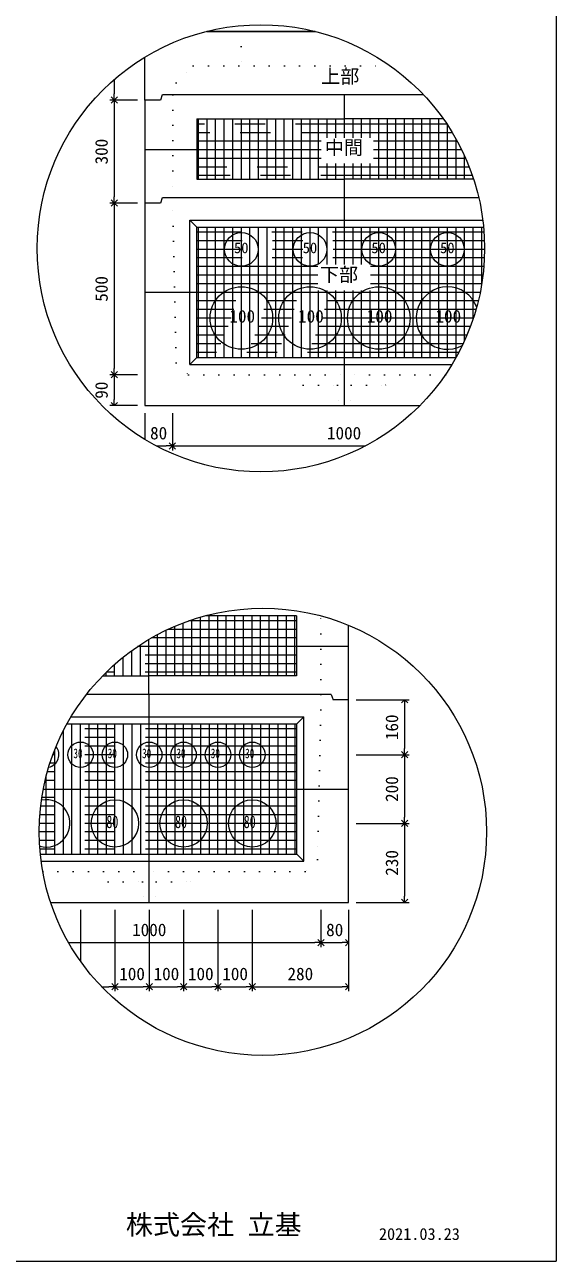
# Model space of a CAD drawing. Units: millimetres, scale not verified. Extents: x -4890 to 18495, y -2286 to 2286.
# Drawn here: x -2944 to -1830, y -1989 to 605 of the extents above; entities that cross this region are included whole.
import ezdxf
from ezdxf.enums import TextEntityAlignment as Align

# ---------------------------------------------------------------- set-up
doc = ezdxf.new("R2010")
doc.units = ezdxf.units.MM
doc.header["$LTSCALE"] = 10
for name, pattern in [('DASHED1', [1.8, 1.2, -0.6]), ('USER2', [50.8, 31.75, -6.35, 6.35, -6.35]), ('USER5', [3.185, 0.01, -3.175])]:
    doc.linetypes.add(name, pattern=pattern)
for name, color, linetype, lineweight in [('0-2_waku', 7, 'Continuous', 18), ('0-3_gaikei', 7, 'Continuous', 18), ('0-4_kakure', 7, 'DASHED1', 5), ('0-5_sunpou', 7, 'Continuous', 5), ('0-8_hole', 7, 'Continuous', 18), ('0-9_uchigawa', 6, 'Continuous', 18), ('0-E_文字１', 7, 'Continuous', 18), ('0-F_コア部分\u3000寸法補助線3', 150, 'USER2', 18), ('1-0_コア部分\u3000寸法補助線2', 150, 'USER2', 18), ('1-1_コア部分\u3000中心補助線', 1, 'Continuous', 18), ('1-2_コア部分\u3000寸法補助線', 7, 'USER2', 5), ('1-3_uchigawa2', 6, 'USER2', 18)]:
    doc.layers.add(name, color=color, linetype=linetype, lineweight=lineweight)
doc.styles.add('ＭＳ ゴシック', font='')
doc.styles.get('ＭＳ ゴシック').set_extended_font_data('MS Gothic')

# ---------------------------------------------------------------- blocks, each defined once
blk = doc.blocks.new('_Open90')
at = {"layer": '0-5_sunpou'}
blk.add_line((0, 0), (-1, 0), dxfattribs=at)
blk.add_lwpolyline([(-0.5, 0.5), (0, 0), (-0.5, -0.5)], dxfattribs=at)

msp = doc.modelspace()

# ---------------------------------------------------------------- linework, layer by layer
at = {"layer": '0-2_waku'}
for p in [(-1830, 2286.34), (-4890, -1988.66), (-4890, -1988.66), (-4890, -1988.66), (-4890, -1988.66)]:
    msp.add_line(p, (-1830, -1988.66), dxfattribs=at)
at = {"layer": '0-3_gaikei'}
for p, q in [((-2562.74, 590.7), (-2508.7, 590.7)), ((-2562.74, 590.7), (-2508.7, 590.7)), ((-2562.74, 590.7), (-2508.7, 590.7)), ((-2335.65, 590.7), (-2562.74, 590.7)), ((-2562.7, 590.7), (-2335.65, 590.7)), ((-2562.7, 590.7), (-2335.65, 590.7)), ((-2692.3, 446.7), (-2692.3, 536.71)), ((-2692.3, 446.7), (-2692.3, -194.1)), ((-2659.9, 446.7), (-2692.3, 446.7)), ((-2659.9, 446.7), (-2692.3, 446.7)), ((-2656.3, 457.5), (-2659.9, 446.7)), ((-2274.09, 457.5), (-2655.69, 457.5)), ((-2108.11, 457.5), (-2274.7, 457.5)), ((-2656.3, 241.5), (-2659.9, 230.7)), ((-2274.09, 241.5), (-2655.69, 241.5)), ((-1992.39, 241.5), (-2274.7, 241.5)), ((-2659.9, 230.7), (-2692.3, 230.7)), ((-2659.9, 230.7), (-2692.3, 230.7)), ((-2692.3, -194.1), (-2115.99, -194.1)), ((-2692.3, -194.1), (-2115.99, -194.1)), ((-2692.3, -194.1), (-2115.99, -194.1)), ((-2265.6, -1012.69), (-2265.6, -654.73)), ((-2301.6, -800.29), (-2298, -811.09)), ((-2265.6, -811.09), (-2298, -811.09))]:
    msp.add_line(p, q, dxfattribs=at)
for points in [[(-2301.6, -800.29), (-2683.2, -800.29), (-2815.26, -800.29)], [(-2889.91, -1235.89), (-2265.6, -1235.89), (-2265.6, -811.09)], [(-2880.76, -1235.89), (-2265.6, -1235.89), (-2265.6, -811.09)]]:
    msp.add_lwpolyline(points, dxfattribs=at)
at = {"layer": '0-4_kakure', "linetype": 'USER5', "lineweight": 18}
for p, q in [((-2490.7, 590.7), (-2490.7, 602.82)), ((-2490.7, 590.7), (-2490.7, 518.7)), ((-2626.89, 482.7), (-2590.89, 518.7)), ((-2590.89, 518.7), (-2178.61, 518.7)), ((-2626.89, 482.7), (-2634.09, 457.5)), ((-2634.09, 457.5), (-2634.09, 241.5)), ((-2626.65, -104.1), (-2634.09, 241.5)), ((-2626.65, -104.1), (-2600.91, -129.3)), ((-2600.91, -129.3), (-2274.09, -129.3)), ((-2360.49, -150.9), (-2382.09, -129.3)), ((-2062.44, -129.3), (-2274.09, -129.3)), ((-2187.69, -150.9), (-2166.09, -129.3)), ((-2360.49, -150.9), (-2288.49, -150.9)), ((-2288.49, -150.9), (-2285.61, -194.1)), ((-2259.69, -150.9), (-2262.57, -194.1)), ((-2259.69, -150.9), (-2187.69, -150.9)), ((-2323.2, -800.29), (-2323.2, -635.15)), ((-2323.2, -800.29), (-2330.63, -1145.89)), ((-2330.63, -1145.89), (-2356.38, -1171.09)), ((-2906.43, -1171.09), (-2683.2, -1171.09)), ((-2769.6, -1192.69), (-2791.2, -1171.09)), ((-2769.6, -1192.69), (-2697.6, -1192.69)), ((-2697.6, -1192.69), (-2694.72, -1235.89)), ((-2356.38, -1171.09), (-2683.2, -1171.09)), ((-2668.8, -1192.69), (-2671.68, -1235.89)), ((-2668.8, -1192.69), (-2596.8, -1192.69)), ((-2596.8, -1192.69), (-2575.2, -1171.09))]:
    msp.add_line(p, q, dxfattribs=at)
at = {"layer": '0-5_sunpou', "color": 150, "lineweight": 18}
for p, q in [((-2756.61, 489.82), (-2756.61, 459.66)), ((-2708.14, 446.7), (-2765.97, 446.7)), ((-2723.98, 446.7), (-2765.97, 446.7)), ((-2756.61, 433.74), (-2756.61, 243.66)), ((-2708.14, 230.7), (-2765.97, 230.7)), ((-2708.14, 230.7), (-2765.97, 230.7)), ((-2756.61, 217.74), (-2756.61, -116.34)), ((-2708.14, -129.3), (-2765.97, -129.3)), ((-2723.98, -129.3), (-2765.97, -129.3)), ((-2756.61, -142.26), (-2756.61, -181.14)), ((-2708.14, -194.1), (-2765.97, -194.1)), ((-2692.3, -209.94), (-2692.3, -265.15)), ((-2634.7, -209.94), (-2634.7, -288)), ((-2634.7, -209.94), (-2634.7, -288)), ((-2668.52, -278.64), (-2647.66, -278.64)), ((-2621.74, -278.64), (-2229.88, -278.64)), ((-2249.76, -811.09), (-2138.44, -811.09)), ((-2147.8, -824.05), (-2147.8, -913.33)), ((-2249.76, -926.29), (-2138.44, -926.29)), ((-2249.76, -926.29), (-2138.44, -926.29)), ((-2147.8, -939.25), (-2147.8, -1057.33)), ((-2249.76, -1070.29), (-2138.44, -1070.29)), ((-2249.76, -1070.29), (-2138.44, -1070.29)), ((-2147.8, -1083.25), (-2147.8, -1222.93)), ((-2249.76, -1235.89), (-2138.44, -1235.89)), ((-2827.2, -1251.73), (-2827.2, -1359.53)), ((-2755.2, -1251.73), (-2755.2, -1422.19)), ((-2755.2, -1251.73), (-2755.2, -1422.19)), ((-2683.2, -1251.73), (-2683.2, -1422.19)), ((-2683.2, -1251.73), (-2683.2, -1422.19)), ((-2611.2, -1251.73), (-2611.2, -1422.19)), ((-2611.2, -1251.73), (-2611.2, -1422.19)), ((-2539.2, -1251.73), (-2539.2, -1422.19)), ((-2539.2, -1251.73), (-2539.2, -1422.19)), ((-2467.2, -1251.73), (-2467.2, -1422.19)), ((-2467.2, -1251.73), (-2467.2, -1422.19)), ((-2323.2, -1251.73), (-2323.2, -1329.79)), ((-2323.2, -1251.73), (-2323.2, -1329.79)), ((-2265.6, -1251.73), (-2265.6, -1329.79)), ((-2265.6, -1251.73), (-2265.6, -1422.19)), ((-2852.16, -1320.43), (-2336.16, -1320.43)), ((-2310.24, -1320.43), (-2278.56, -1320.43)), ((-2783.06, -1412.83), (-2768.16, -1412.83)), ((-2742.24, -1412.83), (-2696.16, -1412.83)), ((-2670.24, -1412.83), (-2624.16, -1412.83)), ((-2598.24, -1412.83), (-2552.16, -1412.83)), ((-2526.24, -1412.83), (-2480.16, -1412.83)), ((-2454.24, -1412.83), (-2278.56, -1412.83))]:
    msp.add_line(p, q, dxfattribs=at)
for centre in [(-2449.2, 135.78), (-2444.99, -1087.94)]:
    msp.add_circle(centre, 468.88, dxfattribs=at)
at = {"layer": '0-8_hole'}
for centre, radius in [((-2490.09, 133.5), 35.28), ((-2346.09, 133.5), 35.28), ((-2202.09, 133.5), 35.28), ((-2058.09, 133.5), 35.28), ((-2490.09, -10.5), 65.52), ((-2346.09, -10.5), 65.52), ((-2202.09, -10.5), 65.52), ((-2827.2, -926.29), 26.64), ((-2755.2, -926.29), 26.64), ((-2683.2, -926.29), 26.64), ((-2611.2, -926.29), 26.64), ((-2539.2, -926.29), 26.64), ((-2467.2, -926.29), 26.64), ((-2755.2, -1070.29), 49.68), ((-2611.2, -1070.29), 49.68), ((-2467.2, -1070.29), 49.68)]:
    msp.add_circle(centre, radius, dxfattribs=at)
for centre, radius, start, end in [((-2058.09, -10.5), 65.52, 20.66629, 298.32089), ((-2899.2, -926.29), 26.64, 281.59033, 39.2294), ((-2899.2, -1070.29), 49.68, 253.99064, 101.55918)]:
    msp.add_arc(centre, radius, start, end, dxfattribs=at)
at = {"layer": '0-9_uchigawa'}
for p, q in [((-2598.09, 194.7), (-2583.69, 180.3)), ((-2598.09, -107.7), (-2598.09, 194.7)), ((-2583.69, 180.3), (-2274.09, 180.3)), ((-2583.69, -93.3), (-2583.69, 180.3)), ((-2274.09, 180.3), (-1982.44, 180.3)), ((-2598.09, -107.7), (-2583.69, -93.3)), ((-2583.69, -93.3), (-2040.09, -93.3)), ((-2598.09, -107.7), (-2048.49, -107.7)), ((-2359.2, -1149.49), (-2359.2, -847.09)), ((-2373.6, -1135.09), (-2373.6, -861.49)), ((-2911.49, -1135.09), (-2373.6, -1135.09)), ((-2359.2, -1149.49), (-2373.6, -1135.09)), ((-2909.81, -1149.49), (-2359.2, -1149.49))]:
    msp.add_line(p, q, dxfattribs=at)
for points in [[(-2598.09, 194.7), (-2274.09, 194.7), (-1984.04, 194.7)], [(-2855.56, -861.49), (-2683.2, -861.49), (-2373.6, -861.49), (-2359.2, -847.09)], [(-2847.28, -847.09), (-2683.2, -847.09), (-2359.2, -847.09)]]:
    msp.add_lwpolyline(points, dxfattribs=at)
at = {"layer": '0-F_コア部分\u3000寸法補助線3'}
for p, q in [((-2580.09, 281.1), (-2580.09, 407.1)), ((-2544.09, 281.1), (-2544.09, 407.1)), ((-2508.09, 281.1), (-2508.09, 407.1)), ((-2472.09, 281.1), (-2472.09, 407.1)), ((-2436.09, 281.1), (-2436.09, 407.1)), ((-2400.09, 281.1), (-2400.09, 407.1)), ((-2364.09, 281.1), (-2364.09, 407.1)), ((-2328.09, 281.1), (-2328.09, 407.1)), ((-2292.09, 367.33), (-2292.09, 407.1)), ((-2256.09, 367.33), (-2256.09, 407.1)), ((-2220.09, 367.33), (-2220.09, 407.1)), ((-2184.09, 281.1), (-2184.09, 407.1)), ((-2148.09, 281.1), (-2148.09, 407.1)), ((-2112.09, 281.1), (-2112.09, 407.1)), ((-2076.09, 281.1), (-2076.09, 407.1)), ((-2040.09, 281.1), (-2040.09, 364.85)), ((-2323.08, 360.3), (-2583.69, 360.3)), ((-2037.57, 360.3), (-2212.92, 360.3)), ((-2323.08, 324.3), (-2583.69, 324.3)), ((-2292.09, 281.1), (-2292.09, 313.42)), ((-2256.09, 281.1), (-2256.09, 313.42)), ((-2220.09, 281.1), (-2220.09, 313.42)), ((-2019.89, 324.3), (-2212.92, 324.3)), ((-2004.09, 281.1), (-2004.09, 283.17)), ((-1981.53, 169.5), (-2583.69, 169.5)), ((-2580.09, -93.3), (-2580.09, 180.3)), ((-2544.09, -93.3), (-2544.09, 180.3)), ((-2508.09, -93.3), (-2508.09, 180.3)), ((-2472.09, -93.3), (-2472.09, 180.3)), ((-2436.09, -93.3), (-2436.09, 180.3)), ((-2400.09, -93.3), (-2400.09, 180.3)), ((-2364.09, -93.3), (-2364.09, 180.3)), ((-2328.09, 101.53), (-2328.09, 180.3)), ((-2292.09, 101.53), (-2292.09, 180.3)), ((-2256.09, 101.53), (-2256.09, 180.3)), ((-2220.09, 101.53), (-2220.09, 180.3)), ((-2184.09, -93.3), (-2184.09, 180.3)), ((-2148.09, -93.3), (-2148.09, 180.3)), ((-2112.09, -93.3), (-2112.09, 180.3)), ((-2076.09, -93.3), (-2076.09, 180.3)), ((-2040.09, -93.3), (-2040.09, 180.3)), ((-2004.09, -11.61), (-2004.09, 180.3)), ((-1980.32, 133.5), (-2583.69, 133.5)), ((-2329.71, 97.5), (-2583.69, 97.5)), ((-1981.88, 97.5), (-2219.55, 97.5)), ((-2329.71, 61.5), (-2583.69, 61.5)), ((-1986.24, 61.5), (-2219.55, 61.5)), ((-2328.09, -93.3), (-2328.09, 47.62)), ((-2292.09, -93.3), (-2292.09, 47.62)), ((-2256.09, -93.3), (-2256.09, 47.62)), ((-2220.09, -93.3), (-2220.09, 47.62)), ((-1993.47, 25.5), (-2583.69, 25.5)), ((-2003.72, -10.5), (-2583.69, -10.5)), ((-2017.2, -46.5), (-2583.69, -46.5)), ((-2034.23, -82.5), (-2583.69, -82.5)), ((-2593.81, -760.69), (-2593.81, -643.31)), ((-2557.81, -760.69), (-2557.81, -634.69)), ((-2521.81, -760.69), (-2521.81, -634.69)), ((-2485.81, -760.69), (-2485.81, -634.69)), ((-2449.81, -760.69), (-2449.81, -634.69)), ((-2413.81, -760.69), (-2413.81, -634.69)), ((-2377.81, -760.69), (-2377.81, -634.69)), ((-2629.81, -760.69), (-2629.81, -657.02)), ((-2701.81, -760.69), (-2701.81, -695.65)), ((-2374.21, -681.49), (-2678.75, -681.49)), ((-2665.81, -760.69), (-2665.81, -674.32)), ((-2737.81, -760.69), (-2737.81, -721.74)), ((-2374.21, -717.49), (-2732.41, -717.49)), ((-2773.81, -760.69), (-2773.81, -753.69)), ((-2373.6, -872.29), (-2861.33, -872.29)), ((-2845.2, -1135.09), (-2845.2, -861.49)), ((-2809.2, -1135.09), (-2809.2, -861.49)), ((-2773.2, -1135.09), (-2773.2, -861.49)), ((-2737.2, -1135.09), (-2737.2, -861.49)), ((-2701.2, -1135.09), (-2701.2, -861.49)), ((-2665.2, -1135.09), (-2665.2, -861.49)), ((-2629.2, -1135.09), (-2629.2, -861.49)), ((-2593.2, -1135.09), (-2593.2, -861.49)), ((-2557.2, -1135.09), (-2557.2, -861.49)), ((-2521.2, -1135.09), (-2521.2, -861.49)), ((-2485.2, -1135.09), (-2485.2, -861.49)), ((-2449.2, -1135.09), (-2449.2, -861.49)), ((-2413.2, -1135.09), (-2413.2, -861.49)), ((-2377.2, -1135.09), (-2377.2, -861.49)), ((-2881.2, -1135.09), (-2881.2, -915.98)), ((-2373.6, -908.29), (-2878.08, -908.29)), ((-2373.6, -944.29), (-2891.32, -944.29)), ((-2373.6, -980.29), (-2901.34, -980.29)), ((-2373.6, -1016.29), (-2908.36, -1016.29)), ((-2373.6, -1052.29), (-2912.51, -1052.29)), ((-2373.6, -1088.29), (-2913.86, -1088.29)), ((-2373.6, -1124.29), (-2912.45, -1124.29))]:
    msp.add_line(p, q, dxfattribs=at)
at = {"layer": '1-0_コア部分\u3000寸法補助線2'}
for p, q in [((-2562.09, 281.1), (-2562.09, 407.1)), ((-2526.09, 281.1), (-2526.09, 407.1)), ((-2490.09, 281.1), (-2490.09, 407.1)), ((-2454.09, 281.1), (-2454.09, 407.1)), ((-2382.09, 281.1), (-2382.09, 407.1)), ((-2310.09, 367.33), (-2310.09, 407.1)), ((-2238.09, 367.33), (-2238.09, 407.1)), ((-2166.09, 281.1), (-2166.09, 407.1)), ((-2094.09, 281.1), (-2094.09, 407.1)), ((-2047.91, 378.3), (-2583.69, 378.3)), ((-2310.09, 281.1), (-2310.09, 313.42)), ((-2238.09, 281.1), (-2238.09, 313.42)), ((-2022.09, 281.1), (-2022.09, 329.23)), ((-2012.43, 306.3), (-2583.69, 306.3)), ((-2526.09, -93.3), (-2526.09, 180.3)), ((-2490.09, -93.3), (-2490.09, 180.3)), ((-2454.09, -93.3), (-2454.09, 180.3)), ((-2382.09, -93.3), (-2382.09, 180.3)), ((-2310.09, 101.53), (-2310.09, 180.3)), ((-2238.09, 101.53), (-2238.09, 180.3)), ((-2166.09, -93.3), (-2166.09, 180.3)), ((-2094.09, -93.3), (-2094.09, 180.3)), ((-2022.09, -57.67), (-2022.09, 180.3)), ((-1980.58, 151.5), (-2583.69, 151.5)), ((-2329.71, 79.5), (-2583.69, 79.5)), ((-1983.71, 79.5), (-2219.55, 79.5)), ((-2310.09, -93.3), (-2310.09, 47.62)), ((-2238.09, -93.3), (-2238.09, 47.62)), ((-1998.21, 7.5), (-2583.69, 7.5)), ((-2025.25, -64.5), (-2583.69, -64.5)), ((-2575.81, -760.69), (-2575.81, -637.68)), ((-2503.81, -760.69), (-2503.81, -634.69)), ((-2431.81, -760.69), (-2431.81, -634.69)), ((-2647.81, -760.69), (-2647.81, -665.2)), ((-2374.21, -663.49), (-2644.21, -663.49)), ((-2719.81, -760.69), (-2719.81, -708.04)), ((-2374.21, -735.49), (-2754.22, -735.49)), ((-2863.2, -1135.09), (-2863.2, -875.93)), ((-2791.2, -1135.09), (-2791.2, -861.49)), ((-2719.2, -1135.09), (-2719.2, -861.49)), ((-2647.2, -1135.09), (-2647.2, -861.49)), ((-2575.2, -1135.09), (-2575.2, -861.49)), ((-2503.2, -1135.09), (-2503.2, -861.49)), ((-2431.2, -1135.09), (-2431.2, -861.49)), ((-2373.6, -890.29), (-2870.17, -890.29)), ((-2899.2, -1135.09), (-2899.2, -971.57)), ((-2373.6, -962.29), (-2896.72, -962.29)), ((-2373.6, -1034.29), (-2910.79, -1034.29)), ((-2373.6, -1106.29), (-2913.51, -1106.29))]:
    msp.add_line(p, q, dxfattribs=at)
at = {"layer": '1-1_コア部分\u3000中心補助線'}
for p, q in [((-2274.09, 367.33), (-2274.09, 457.5)), ((-2323.08, 342.3), (-2692.3, 342.3)), ((-2028.25, 342.3), (-2212.92, 342.3)), ((-2274.09, 241.5), (-2274.09, 313.42)), ((-2274.09, 101.53), (-2274.09, 241.5)), ((-2691.69, 43.5), (-1989.49, 43.5)), ((-2274.09, -194.1), (-2274.09, 47.62)), ((-2266.82, -699.49), (-2707.58, -699.49)), ((-2683.81, -800.29), (-2683.81, -684.44)), ((-2683.2, -1235.89), (-2683.2, -800.29)), ((-2905.21, -998.29), (-2265.6, -998.29))]:
    msp.add_line(p, q, dxfattribs=at)
at = {"layer": '1-2_コア部分\u3000寸法補助線'}
for p, q in [((-2059.36, 396.3), (-2583.69, 396.3)), ((-2562.09, 281.1), (-2562.09, 407.1)), ((-2490.09, 281.1), (-2490.09, 407.1)), ((-2418.09, 281.1), (-2418.09, 407.1)), ((-2346.09, 281.1), (-2346.09, 407.1)), ((-2202.09, 281.1), (-2202.09, 407.1)), ((-2130.09, 281.1), (-2130.09, 407.1)), ((-2058.09, 281.1), (-2058.09, 394.39)), ((-2005.82, 288.3), (-2583.69, 288.3)), ((-2562.09, -93.3), (-2562.09, 180.3)), ((-2490.09, -93.3), (-2490.09, 180.3)), ((-2418.09, -93.3), (-2418.09, 180.3)), ((-2346.09, -93.3), (-2346.09, 180.3)), ((-2202.09, -93.3), (-2202.09, 180.3)), ((-2130.09, -93.3), (-2130.09, 180.3)), ((-2058.09, -93.3), (-2058.09, 180.3)), ((-1986.09, 62.47), (-1986.09, 180.3)), ((-1980.76, 115.5), (-2583.69, 115.5)), ((-2010.04, -28.5), (-2583.69, -28.5)), ((-2374.21, -645.49), (-2600.18, -645.49)), ((-2539.81, -760.69), (-2539.81, -634.69)), ((-2467.81, -760.69), (-2467.81, -634.69)), ((-2395.81, -760.69), (-2395.81, -634.69)), ((-2611.81, -760.69), (-2611.81, -649.74)), ((-2755.81, -760.69), (-2755.81, -736.89)), ((-2374.21, -753.49), (-2773.61, -753.49)), ((-2827.2, -1135.09), (-2827.2, -861.49)), ((-2755.2, -1135.09), (-2755.2, -861.49)), ((-2611.2, -1135.09), (-2611.2, -861.49)), ((-2539.2, -1135.09), (-2539.2, -861.49)), ((-2467.2, -1135.09), (-2467.2, -861.49)), ((-2395.2, -1135.09), (-2395.2, -861.49)), ((-2373.6, -926.29), (-2885.12, -926.29)), ((-2899.2, -1135.09), (-2899.2, -971.57)), ((-2373.6, -1070.29), (-2913.53, -1070.29))]:
    msp.add_line(p, q, dxfattribs=at)
at = {"layer": '1-3_uchigawa2'}
for p, q in [((-2583.69, 407.1), (-2274.09, 407.1)), ((-2583.69, 407.1), (-2583.69, 281.1)), ((-2066.79, 407.1), (-2274.09, 407.1)), ((-2583.69, 281.1), (-2274.09, 281.1)), ((-2003.41, 281.1), (-2274.09, 281.1)), ((-2374.21, -634.69), (-2565.04, -634.69)), ((-2374.21, -634.69), (-2374.21, -760.69)), ((-2780.78, -760.69), (-2683.81, -760.69)), ((-2374.21, -760.69), (-2683.81, -760.69))]:
    msp.add_line(p, q, dxfattribs=at)

# ---------------------------------------------------------------- block references
at = {"layer": '0-5_sunpou', "xscale": 12.96, "yscale": 12.96}
for p, rotation in [((-2756.61, 446.7), 270), ((-2756.61, 446.7), 90), ((-2756.61, 230.7), 270), ((-2756.61, 230.7), 90), ((-2756.61, -129.3), 270), ((-2756.61, -129.3), 90), ((-2756.61, -194.1), 270), ((-2634.7, -278.64), 180), ((-2147.8, -811.09), 90), ((-2147.8, -926.29), 270), ((-2147.8, -926.29), 90), ((-2147.8, -1070.29), 270), ((-2147.8, -1070.29), 90), ((-2147.8, -1235.89), 270), ((-2323.2, -1320.43), 180), ((-2755.2, -1412.83), 180), ((-2683.2, -1412.83), 180), ((-2611.2, -1412.83), 180), ((-2539.2, -1412.83), 180), ((-2467.2, -1412.83), 180)]:
    msp.add_blockref('_Open90', p, dxfattribs=dict(at, rotation=rotation))
for p in [(-2634.7, -278.64), (-2323.2, -1320.43), (-2265.6, -1320.43), (-2755.2, -1412.83), (-2683.2, -1412.83), (-2611.2, -1412.83), (-2539.2, -1412.83), (-2467.2, -1412.83), (-2265.6, -1412.83)]:
    msp.add_blockref('_Open90', p, dxfattribs=at)

# ---------------------------------------------------------------- texts
at = {"layer": '0-5_sunpou', "style": 'ＭＳ ゴシック'}
for s, p in [('300', (-2762.37, 311.7)), ('500', (-2762.37, 23.7)), ('90', (-2762.37, -179.7)), ('160', (-2153.56, -895.69)), ('200', (-2153.56, -1025.29)), ('230', (-2153.56, -1180.09))]:
    msp.add_text(s, height=26.39, rotation=90, dxfattribs=at).set_placement(p, align=Align.BOTTOM_LEFT)
for s, p in [('80', (-2681.5, -272.88)), ('1000', (-2310.7, -272.88)), ('1000', (-2719.2, -1314.67)), ('80', (-2312.4, -1314.67)), ('100', (-2746.2, -1407.07)), ('100', (-2674.2, -1407.07)), ('100', (-2602.2, -1407.07)), ('100', (-2530.2, -1407.07)), ('280', (-2393.4, -1407.07))]:
    msp.add_text(s, height=26.39, dxfattribs=at).set_placement(p, align=Align.BOTTOM_LEFT)
at = {"layer": '0-E_文字１', "style": 'ＭＳ ゴシック'}
for s, height, p in [('上部', 29.33, (-2322.89, 473.06)), ('中間', 29.33, (-2315.17, 323.59)), ('50', 22.43, (-2505.63, 118.85)), ('50', 22.43, (-2361.63, 118.85)), ('50', 22.43, (-2217.63, 118.85)), ('50', 22.43, (-2073.63, 118.85)), ('下部', 29.33, (-2325.4, 57.34)), ('100', 26.39, (-2515.25, -27.91)), ('100', 26.39, (-2371.25, -27.91)), ('100', 26.39, (-2227.25, -27.91)), ('100', 26.39, (-2083.25, -27.91)), ('株式会社 立基', 41.57, (-2732.23, -1945.18)), ('2021.03.23', 24.94, (-2201.71, -1951.39))]:
    msp.add_text(s, height=height, dxfattribs=at).set_placement(p, align=Align.BOTTOM_LEFT)
at = {"layer": '0-E_文字１', "style": 'ＭＳ ゴシック', "width": 0.7}
for s, height, p in [('30', 20.19, (-2842.32, -939.63)), ('30', 20.19, (-2770.32, -939.63)), ('30', 20.19, (-2698.32, -939.63)), ('30', 20.19, (-2626.32, -939.63)), ('30', 20.19, (-2554.32, -939.63)), ('30', 20.19, (-2482.32, -939.63)), ('80', 26.39, (-2773.25, -1088.06)), ('80', 26.39, (-2629.25, -1088.06)), ('80', 26.39, (-2485.25, -1088.06))]:
    msp.add_text(s, height=height, dxfattribs=at).set_placement(p, align=Align.BOTTOM_LEFT)

doc.saveas('drawing.dxf')
